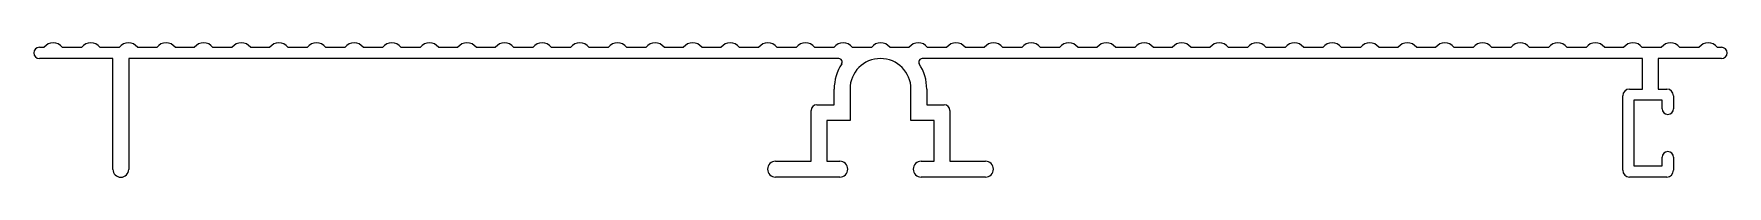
# Model space of a CAD drawing. Extents: x 464 to 614, y 656 to 668.
import ezdxf

# ---------------------------------------------------------------- set-up
doc = ezdxf.new("R2010")
doc.units = 0
doc.layers.get('0').update_dxf_attribs({"linetype": 'CONTINUOUS'})

msp = doc.modelspace()

# ---------------------------------------------------------------- linework, layer by layer
at = {"color": 0, "linetype": 'BYBLOCK'}
for p, q in [((464.7, 667.61), (465.12, 667.61)), ((466.72, 667.61), (468.45, 667.61)), ((470.05, 667.61), (471.78, 667.61)), ((473.38, 667.61), (475.11, 667.61)), ((476.71, 667.61), (478.44, 667.61)), ((480.04, 667.61), (481.78, 667.61)), ((483.38, 667.61), (485.11, 667.61)), ((486.71, 667.61), (488.44, 667.61)), ((490.04, 667.61), (491.77, 667.61)), ((493.37, 667.61), (495.11, 667.61)), ((496.71, 667.61), (498.44, 667.61)), ((500.04, 667.61), (501.77, 667.61)), ((503.37, 667.61), (505.1, 667.61)), ((506.7, 667.61), (508.43, 667.61)), ((510.03, 667.61), (511.77, 667.61)), ((513.37, 667.61), (515.1, 667.61)), ((516.7, 667.61), (518.43, 667.61)), ((520.03, 667.61), (521.76, 667.61)), ((523.36, 667.61), (525.09, 667.61)), ((526.69, 667.61), (528.43, 667.61)), ((530.03, 667.61), (531.76, 667.61)), ((533.36, 667.61), (535.09, 667.61)), ((536.69, 667.61), (538.42, 667.61)), ((540.02, 667.61), (541.75, 667.61)), ((543.35, 667.61), (545.09, 667.61)), ((546.69, 667.61), (548.42, 667.61)), ((550.02, 667.61), (551.75, 667.61)), ((553.35, 667.61), (555.08, 667.61)), ((556.68, 667.61), (558.41, 667.61)), ((560.01, 667.61), (561.75, 667.61)), ((563.35, 667.61), (565.08, 667.61)), ((566.68, 667.61), (568.41, 667.61)), ((570.01, 667.61), (571.74, 667.61)), ((573.34, 667.61), (575.07, 667.61)), ((576.67, 667.61), (578.41, 667.61)), ((580.01, 667.61), (581.74, 667.61)), ((583.34, 667.61), (585.07, 667.61)), ((586.67, 667.61), (588.4, 667.61)), ((590, 667.61), (591.73, 667.61)), ((593.33, 667.61), (595.07, 667.61)), ((596.67, 667.61), (598.4, 667.61)), ((600, 667.61), (601.73, 667.61)), ((603.33, 667.61), (605.06, 667.61)), ((606.66, 667.61), (608.39, 667.61)), ((609.99, 667.61), (611.73, 667.61)), ((613.33, 667.61), (613.7, 667.61)), ((471.2, 666.61), (464.7, 666.61)), ((471.2, 656.79), (471.2, 666.61)), ((535.51, 666.61), (472.6, 666.61)), ((472.6, 666.61), (472.6, 656.79)), ((606.7, 666.61), (542.89, 666.61)), ((606.7, 663.91), (606.7, 666.61)), ((613.7, 666.61), (608.1, 666.61)), ((608.1, 666.61), (608.1, 663.91)), ((535.1, 662.51), (535.1, 663.91)), ((536.5, 663.91), (536.5, 661.11)), ((541.9, 661.11), (541.9, 663.91)), ((543.3, 663.91), (543.3, 662.51)), ((604.95, 656.71), (604.95, 663.31)), ((605.55, 663.91), (606.7, 663.91)), ((608.1, 663.91), (608.85, 663.91)), ((609.45, 663.31), (609.45, 662.16)), ((533.05, 657.51), (533.05, 662.01)), ((533.55, 662.51), (535.1, 662.51)), ((543.3, 662.51), (544.85, 662.51)), ((545.35, 662.01), (545.35, 657.51)), ((608.45, 662.91), (605.95, 662.91)), ((605.95, 662.91), (605.95, 657.11)), ((608.45, 662.16), (608.45, 662.91)), ((536.5, 661.11), (534.45, 661.11)), ((534.45, 661.11), (534.45, 657.51)), ((543.95, 661.11), (541.9, 661.11)), ((543.95, 657.51), (543.95, 661.11)), ((529.9, 657.51), (533.05, 657.51)), ((534.45, 657.51), (535.6, 657.51)), ((542.8, 657.51), (543.95, 657.51)), ((545.35, 657.51), (548.5, 657.51)), ((605.95, 657.11), (608.45, 657.11)), ((608.45, 657.11), (608.45, 657.86)), ((609.45, 657.86), (609.45, 656.71)), ((535.6, 656.11), (529.9, 656.11)), ((548.5, 656.11), (542.8, 656.11)), ((608.85, 656.11), (605.55, 656.11))]:
    msp.add_line(p, q, dxfattribs=at)
for centre, radius, start, end in [((464.7, 667.11), 0.5, 90, 270), ((465.92, 667.01), 1, 36.8699, 143.1301), ((469.25, 667.01), 1, 36.8699, 143.1301), ((472.58, 667.01), 1, 36.8699, 143.1301), ((475.91, 667.01), 1, 36.8699, 143.1301), ((479.24, 667.01), 1, 36.8699, 143.1301), ((482.58, 667.01), 1, 36.8699, 143.1301), ((485.91, 667.01), 1, 36.8699, 143.1301), ((489.24, 667.01), 1, 36.8699, 143.1301), ((492.57, 667.01), 1, 36.8699, 143.1301), ((495.91, 667.01), 1, 36.8699, 143.1301), ((499.24, 667.01), 1, 36.8699, 143.1301), ((502.57, 667.01), 1, 36.8699, 143.1301), ((505.9, 667.01), 1, 36.8699, 143.1301), ((509.23, 667.01), 1, 36.8699, 143.1301), ((512.57, 667.01), 1, 36.8699, 143.1301), ((515.9, 667.01), 1, 36.8699, 143.1301), ((519.23, 667.01), 1, 36.8699, 143.1301), ((522.56, 667.01), 1, 36.8699, 143.1301), ((525.89, 667.01), 1, 36.8699, 143.1301), ((529.23, 667.01), 1, 36.8699, 143.1301), ((532.56, 667.01), 1, 36.8699, 143.1301), ((535.89, 667.01), 1, 36.8699, 143.1301), ((539.22, 667.01), 1, 36.8699, 143.1301), ((542.55, 667.01), 1, 36.8699, 143.1301), ((545.89, 667.01), 1, 36.8699, 143.1301), ((549.22, 667.01), 1, 36.8699, 143.1301), ((552.55, 667.01), 1, 36.8699, 143.1301), ((555.88, 667.01), 1, 36.8699, 143.1301), ((559.21, 667.01), 1, 36.8699, 143.1301), ((562.55, 667.01), 1, 36.8699, 143.1301), ((565.88, 667.01), 1, 36.8699, 143.1301), ((569.21, 667.01), 1, 36.8699, 143.1301), ((572.54, 667.01), 1, 36.8699, 143.1301), ((575.87, 667.01), 1, 36.8699, 143.1301), ((579.21, 667.01), 1, 36.8699, 143.1301), ((582.54, 667.01), 1, 36.8699, 143.1301), ((585.87, 667.01), 1, 36.8699, 143.1301), ((589.2, 667.01), 1, 36.8699, 143.1301), ((592.53, 667.01), 1, 36.8699, 143.1301), ((595.87, 667.01), 1, 36.8699, 143.1301), ((599.2, 667.01), 1, 36.8699, 143.1301), ((602.53, 667.01), 1, 36.8699, 143.1301), ((605.86, 667.01), 1, 36.8699, 143.1301), ((609.19, 667.01), 1, 36.8699, 143.1301), ((612.53, 667.01), 1, 36.8699, 143.1301), ((613.7, 667.11), 0.5, 270, 90), ((539.2, 663.91), 4.1, 146.9443, 180), ((535.51, 666.31), 0.3, 326.9443, 90), ((539.2, 663.91), 2.7, 0, 180), ((542.89, 666.31), 0.3, 90, 213.0557), ((539.2, 663.91), 4.1, 0, 33.0557), ((605.55, 663.31), 0.6, 90, 180), ((608.85, 663.31), 0.6, 0, 90), ((533.55, 662.01), 0.5, 90, 180), ((544.85, 662.01), 0.5, 0, 90), ((608.95, 662.16), 0.5, 180, 270), ((608.95, 662.16), 0.5, 270, 0), ((529.9, 656.81), 0.7, 90, 270), ((535.6, 656.81), 0.7, 270, 90), ((542.8, 656.81), 0.7, 90, 270), ((548.5, 656.81), 0.7, 270, 90), ((608.95, 657.86), 0.5, 90, 180), ((608.95, 657.86), 0.5, 0, 90), ((471.9, 656.79), 0.7, 180, 0), ((605.55, 656.71), 0.6, 180, 270), ((608.85, 656.71), 0.6, 270, 360)]:
    msp.add_arc(centre, radius, start, end, dxfattribs=at)

doc.saveas('drawing.dxf')
